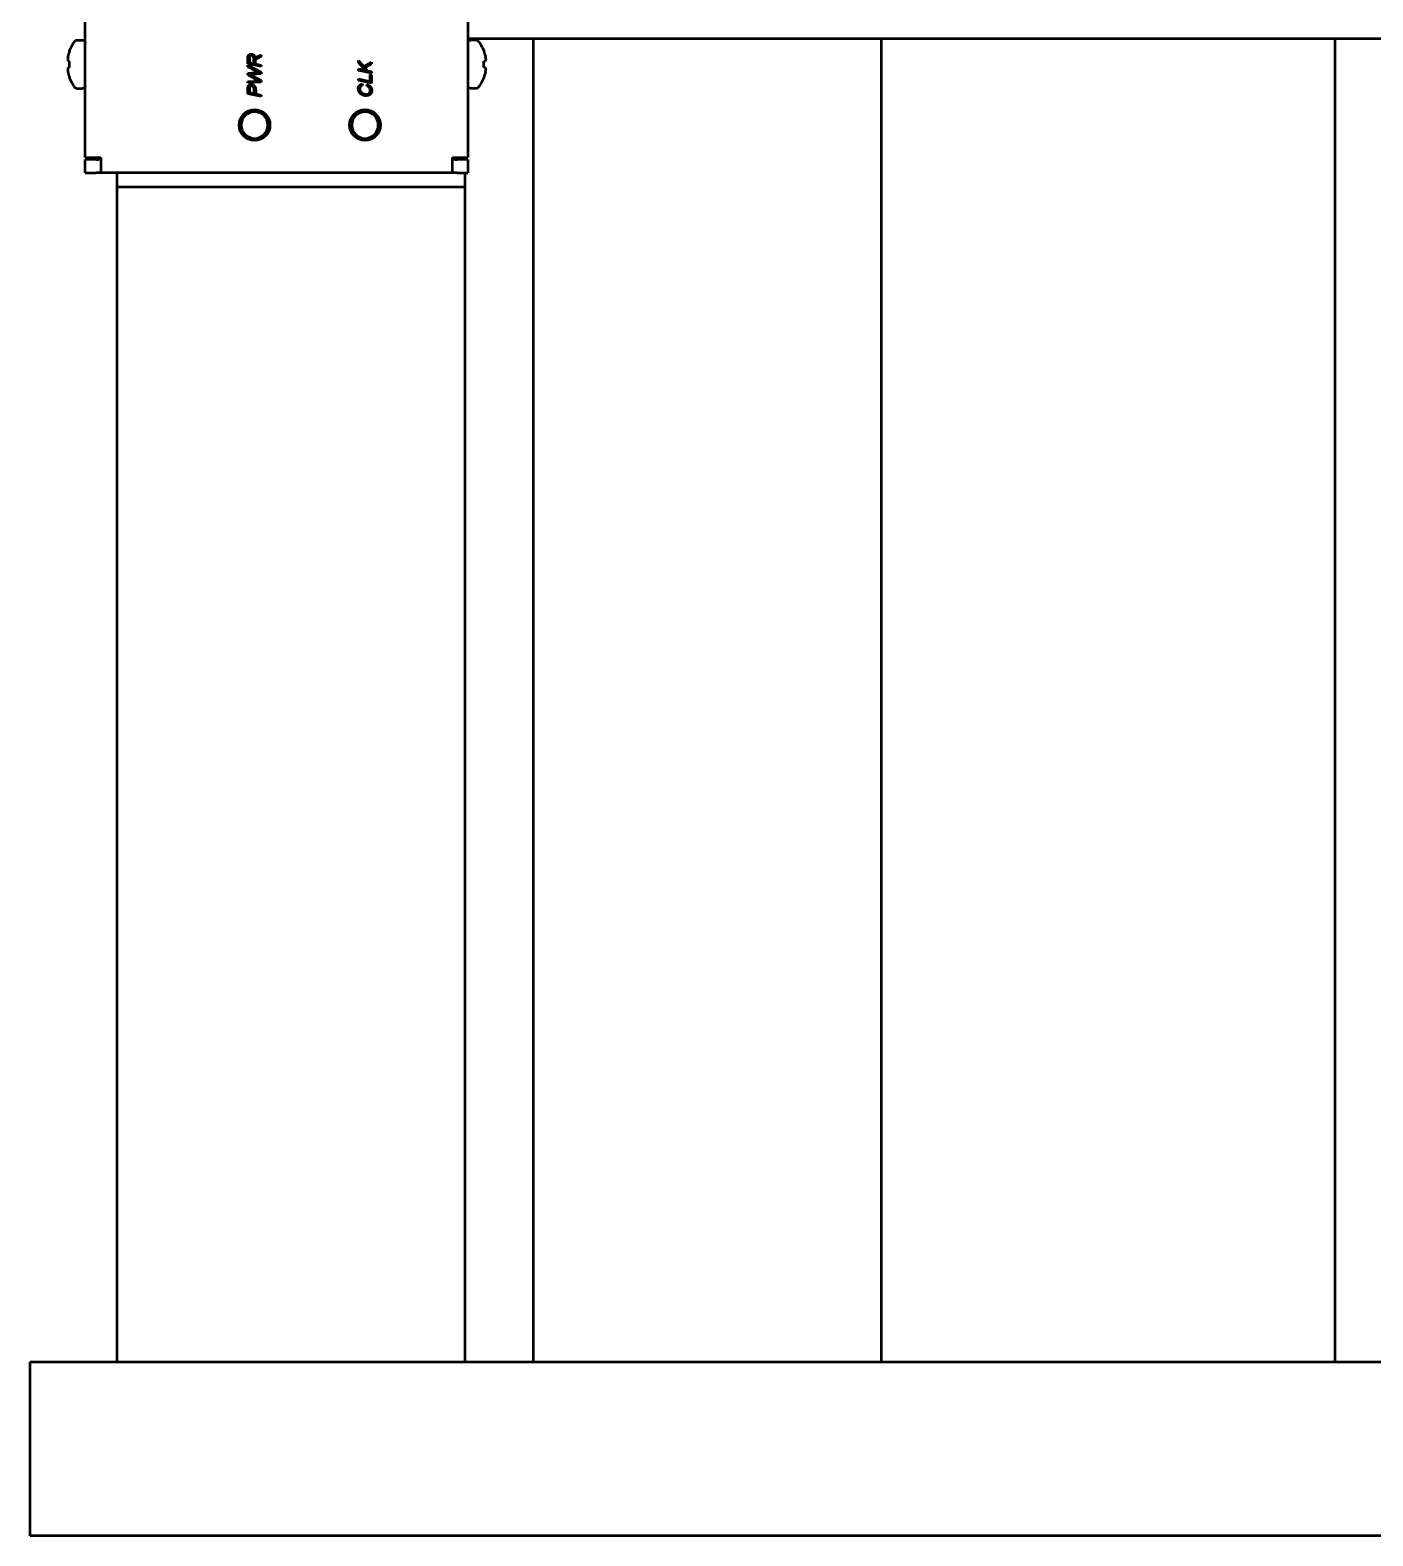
# Model space of a CAD drawing. Header units: millimetres. Extents: x 0 to 420, y 0 to 297.
# Drawn here: x 231.96 to 254.01, y 191.56 to 216.27 of the extents above; entities that cross this region are included whole.
import ezdxf

# ---------------------------------------------------------------- set-up
doc = ezdxf.new("R2010")
doc.units = ezdxf.units.MM
doc.header["$LTSCALE"] = 0.75
doc.layers.add('Visible', color=7, linetype='Continuous', lineweight=50)

msp = doc.modelspace()

# ---------------------------------------------------------------- linework, layer by layer
at = {"layer": 'Visible', "extrusion": (0, 1, 0)}
for p, q in [((232.865, 214.186), (232.865, 219.963)), ((239.149, 219.963), (239.149, 214.186)), ((232.723, 216.111), (232.819, 216.111)), ((274.816, 216.131), (239.149, 216.131)), ((239.291, 216.111), (239.195, 216.111)), ((240.226, 194.417), (240.226, 216.131)), ((245.94, 194.417), (245.94, 216.131)), ((253.388, 194.417), (253.388, 216.131)), ((232.607, 215.765), (232.58, 215.767)), ((232.607, 215.932), (232.607, 215.938)), ((232.607, 215.663), (232.607, 215.765)), ((235.535, 215.72), (235.535, 215.811)), ((235.561, 215.815), (235.561, 215.74)), ((235.63, 215.726), (235.63, 215.807)), ((235.655, 215.757), (235.655, 215.721)), ((235.753, 215.839), (235.712, 215.82)), ((235.713, 215.847), (235.753, 215.866)), ((235.753, 215.866), (235.753, 215.839)), ((237.35, 215.778), (237.441, 215.676)), ((237.35, 215.741), (237.35, 215.778)), ((239.407, 215.932), (239.407, 215.938)), ((239.407, 215.765), (239.435, 215.767)), ((239.407, 215.663), (239.407, 215.765)), ((232.58, 215.661), (232.607, 215.663)), ((235.753, 215.675), (235.535, 215.72)), ((235.535, 215.699), (235.753, 215.586)), ((235.535, 215.671), (235.535, 215.699)), ((235.662, 215.607), (235.535, 215.671)), ((235.535, 215.569), (235.663, 215.577)), ((235.535, 215.539), (235.535, 215.569)), ((235.662, 215.471), (235.535, 215.539)), ((235.561, 215.74), (235.63, 215.726)), ((235.613, 215.526), (235.753, 215.45)), ((235.753, 215.555), (235.622, 215.547)), ((235.655, 215.721), (235.753, 215.701)), ((235.753, 215.701), (235.753, 215.675)), ((235.753, 215.586), (235.753, 215.555)), ((237.46, 215.616), (237.35, 215.741)), ((237.35, 215.639), (237.46, 215.616)), ((237.35, 215.613), (237.35, 215.639)), ((237.567, 215.569), (237.35, 215.613)), ((237.441, 215.676), (237.567, 215.748)), ((237.567, 215.719), (237.457, 215.657)), ((237.457, 215.657), (237.5, 215.608)), ((237.5, 215.608), (237.567, 215.595)), ((237.542, 215.547), (237.567, 215.541)), ((237.542, 215.432), (237.542, 215.547)), ((237.567, 215.748), (237.567, 215.719)), ((237.567, 215.595), (237.567, 215.569)), ((237.567, 215.541), (237.567, 215.401)), ((239.435, 215.661), (239.407, 215.663)), ((232.607, 215.49), (232.607, 215.496)), ((232.723, 215.317), (232.819, 215.317)), ((235.535, 215.432), (235.644, 215.439)), ((235.535, 215.407), (235.535, 215.432)), ((235.753, 215.418), (235.535, 215.407)), ((235.535, 215.228), (235.535, 215.319)), ((235.561, 215.309), (235.561, 215.249)), ((235.639, 215.233), (235.639, 215.283)), ((235.664, 215.283), (235.664, 215.227)), ((235.753, 215.45), (235.753, 215.418)), ((237.35, 215.472), (237.542, 215.432)), ((237.35, 215.446), (237.35, 215.472)), ((237.567, 215.401), (237.35, 215.446)), ((237.414, 215.39), (237.417, 215.365)), ((237.489, 215.357), (237.492, 215.382)), ((239.291, 215.317), (239.195, 215.317)), ((239.407, 215.49), (239.407, 215.496)), ((235.753, 215.184), (235.535, 215.228)), ((235.561, 215.249), (235.639, 215.233)), ((235.664, 215.227), (235.753, 215.209)), ((235.753, 215.209), (235.753, 215.184)), ((232.865, 214.186), (233.119, 214.186)), ((232.865, 213.932), (232.865, 214.15)), ((233.044, 214.15), (232.865, 214.15)), ((233.044, 214.15), (233.057, 214.15)), ((233.119, 214.186), (233.119, 213.947)), ((238.895, 213.947), (238.895, 214.186)), ((238.895, 214.186), (239.149, 214.186)), ((238.957, 214.15), (238.97, 214.15)), ((239.149, 214.15), (238.97, 214.15)), ((239.102, 214.15), (239.102, 214.186)), ((239.149, 214.15), (239.149, 213.932)), ((232.865, 213.932), (233.044, 213.932)), ((233.057, 213.932), (233.044, 213.932)), ((238.957, 213.932), (233.057, 213.932)), ((233.388, 213.703), (233.388, 213.932)), ((238.97, 213.932), (238.957, 213.932)), ((238.97, 213.932), (239.149, 213.932)), ((239.102, 213.703), (239.102, 213.932)), ((233.388, 194.417), (233.388, 213.703)), ((233.388, 213.703), (239.102, 213.703)), ((239.102, 194.417), (239.102, 213.703)), ((231.959, 191.56), (231.959, 194.417)), ((231.959, 194.417), (331.959, 194.417)), ((331.959, 191.56), (231.959, 191.56))]:
    msp.add_line(p, q, dxfattribs=at)
at = {"layer": 'Visible'}
for centre in [(235.644, 214.716), (237.459, 214.716)]:
    msp.add_circle(centre, 0.254, dxfattribs=at)
at = {"layer": 'Visible', "extrusion": (1e-16, 0, -1)}
for centre in [(-235.644, 214.716), (-237.459, 214.716)]:
    msp.add_circle(centre, 0.218, dxfattribs=at)
for centre, radius, start, end in [((-233.181, 215.714), 0.616, 21.303, 38.9148), ((-232.723, 216.084), 0.0272, 38.9148, 90), ((-232.819, 216.066), 0.0454, 90, 180), ((-239.195, 216.066), 0.0454, 0, 90), ((-239.291, 216.084), 0.0272, 90, 141.0852), ((-238.833, 215.714), 0.616, 141.0852, 158.697), ((-235.722, 215.767), 0.0791, 32.9994, 50.683), ((-235.782, 215.642), 0.217, 59.3057, 71.2803), ((-235.776, 215.628), 0.202, 59.3147, 71.455), ((-235.7, 214.464), 1.085, 83.519, 85.899), ((-235.369, 215.044), 0.541, 112.6928, 116.8481), ((-236.15, 216.535), 1.048, 295.681, 297.747), ((-235.573, 216.929), 1.355, 263.9167, 266.1916), ((-235.818, 215.866), 0.302, 289.637, 293.861), ((-233.181, 215.714), 0.616, 321.0852, 338.697), ((-232.723, 215.344), 0.0272, 270, 321.0852), ((-232.819, 215.362), 0.0454, 180, 270), ((-235.471, 215.283), 0.193, 167.0731, 180.0051), ((-236.581, 217.237), 1.991, 295.8012, 297.4795), ((-235.717, 215.055), 0.388, 85.4286, 87.3825), ((-235.664, 215.728), 0.288, 259.911, 262.9508), ((-237.448, 215.308), 0.101, 311.6354, 0.9737), ((-239.195, 215.362), 0.0454, 270, 0), ((-239.291, 215.344), 0.0272, 218.9148, 270), ((-238.833, 215.714), 0.616, 201.303, 218.9148)]:
    msp.add_arc(centre, radius, start, end, dxfattribs=at)
at = {"layer": 'Visible'}
for centre, major_axis, ratio, start_param, end_param in [((233.185, 215.731), (-0.599, 0.137), 0.920364, 0.054321, 0.142106), ((233.185, 215.754), (-0.612, 0.058), 0.381227, 0.101366, 0.189152), ((233.181, 215.714), (0, 0.616), 0.996195, 1.209106, 1.36912), ((233.185, 215.674), (0.612, 0.058), 0.381227, 2.952441, 3.040226), ((233.185, 215.698), (0.599, 0.137), 0.920364, 2.999486, 3.087272), ((233.181, 215.714), (0, 0.616), 0.996195, 1.772473, 1.932487)]:
    msp.add_ellipse(centre, major_axis=major_axis, ratio=ratio, start_param=start_param, end_param=end_param, dxfattribs=at)
at = {"layer": 'Visible', "extrusion": (1e-16, 0, -1)}
for centre, major_axis, ratio, start_param, end_param in [((238.833, 215.714), (0, 0.616), 0.996195, 1.209106, 1.36912), ((238.829, 215.731), (0.599, 0.137), 0.920364, 0.054321, 0.142106), ((238.829, 215.754), (0.612, 0.058), 0.381227, 0.101366, 0.189152), ((238.833, 215.714), (0, 0.616), 0.996195, 1.772473, 1.932487), ((238.829, 215.674), (-0.612, 0.058), 0.381227, 2.952441, 3.040226), ((238.829, 215.698), (-0.599, 0.137), 0.920364, 2.999486, 3.087272)]:
    msp.add_ellipse(centre, major_axis=major_axis, ratio=ratio, start_param=start_param, end_param=end_param, dxfattribs=at)
at = {"layer": 'Visible'}
for points, knots in [([(235.535, 215.811), (235.535, 215.813), (235.535, 215.817), (235.536, 215.823), (235.536, 215.829), (235.536, 215.834), (235.537, 215.839), (235.538, 215.844), (235.539, 215.848), (235.54, 215.853), (235.542, 215.858), (235.546, 215.864), (235.551, 215.869), (235.557, 215.874), (235.564, 215.877), (235.571, 215.88), (235.58, 215.881), (235.585, 215.882), (235.588, 215.882)], [0, 0, 0, 0, 0.063849, 0.123461, 0.17935, 0.231487, 0.280004, 0.324437, 0.365527, 0.40271, 0.472349, 0.540706, 0.608456, 0.67894, 0.752049, 0.828768, 0.910921, 1, 1, 1, 1]), ([(235.588, 215.856), (235.587, 215.856), (235.584, 215.856), (235.58, 215.855), (235.576, 215.854), (235.572, 215.852), (235.569, 215.85), (235.566, 215.847), (235.564, 215.844), (235.563, 215.841), (235.562, 215.838), (235.562, 215.836), (235.561, 215.833), (235.561, 215.83), (235.561, 215.827), (235.561, 215.823), (235.561, 215.819), (235.561, 215.816), (235.561, 215.815)], [0, 0, 0, 0, 0.076972, 0.150828, 0.221349, 0.292214, 0.361007, 0.427228, 0.49287, 0.558999, 0.595364, 0.636705, 0.683614, 0.735702, 0.793699, 0.856957, 0.925442, 1, 1, 1, 1]), ([(235.588, 215.882), (235.591, 215.882), (235.595, 215.881), (235.601, 215.881), (235.607, 215.879), (235.613, 215.878), (235.618, 215.875), (235.623, 215.872), (235.628, 215.869), (235.633, 215.865), (235.637, 215.86), (235.641, 215.855), (235.644, 215.849), (235.647, 215.843), (235.65, 215.836), (235.652, 215.828), (235.654, 215.819), (235.655, 215.813), (235.655, 215.81)], [0, 0, 0, 0, 0.059961, 0.117916, 0.174309, 0.229242, 0.28342, 0.337434, 0.392218, 0.447521, 0.504432, 0.563382, 0.62593, 0.69159, 0.761572, 0.836137, 0.915253, 1, 1, 1, 1]), ([(235.63, 215.807), (235.63, 215.81), (235.629, 215.815), (235.628, 215.822), (235.626, 215.828), (235.623, 215.834), (235.62, 215.839), (235.617, 215.844), (235.613, 215.848), (235.608, 215.851), (235.604, 215.853), (235.599, 215.855), (235.593, 215.856), (235.59, 215.856), (235.588, 215.856)], [0, 0, 0, 0, 0.110494, 0.212569, 0.305782, 0.391929, 0.473089, 0.551439, 0.628047, 0.703954, 0.779494, 0.853016, 0.926011, 1, 1, 1, 1]), ([(235.673, 215.802), (235.671, 215.8), (235.668, 215.797), (235.664, 215.793), (235.661, 215.788), (235.659, 215.785), (235.658, 215.782), (235.657, 215.779), (235.657, 215.776), (235.656, 215.773), (235.656, 215.769), (235.656, 215.765), (235.655, 215.761), (235.655, 215.758), (235.655, 215.757)], [0, 0, 0, 0, 0.133177, 0.252531, 0.359187, 0.454341, 0.501796, 0.555099, 0.613928, 0.678434, 0.749497, 0.826406, 0.910185, 1, 1, 1, 1]), ([(235.535, 215.319), (235.535, 215.321), (235.535, 215.325), (235.536, 215.33), (235.536, 215.335), (235.537, 215.34), (235.537, 215.344), (235.538, 215.348), (235.539, 215.351), (235.541, 215.356), (235.544, 215.36), (235.548, 215.366), (235.553, 215.37), (235.559, 215.374), (235.566, 215.378), (235.573, 215.38), (235.581, 215.382), (235.586, 215.382), (235.588, 215.382)], [0, 0, 0, 0, 0.060763, 0.117877, 0.170913, 0.220502, 0.266632, 0.309152, 0.348024, 0.384024, 0.452946, 0.523205, 0.596397, 0.674221, 0.754283, 0.834217, 0.915899, 1, 1, 1, 1]), ([(235.59, 215.357), (235.588, 215.357), (235.585, 215.357), (235.581, 215.356), (235.577, 215.354), (235.573, 215.352), (235.57, 215.35), (235.567, 215.347), (235.565, 215.344), (235.564, 215.34), (235.563, 215.337), (235.562, 215.335), (235.562, 215.331), (235.561, 215.328), (235.561, 215.324), (235.561, 215.319), (235.561, 215.314), (235.561, 215.31), (235.561, 215.309)], [0, 0, 0, 0, 0.075119, 0.144076, 0.208681, 0.269572, 0.32961, 0.389401, 0.451453, 0.516193, 0.552833, 0.595403, 0.645611, 0.702267, 0.766117, 0.836555, 0.91494, 1, 1, 1, 1]), ([(235.588, 215.382), (235.591, 215.382), (235.595, 215.382), (235.602, 215.381), (235.609, 215.379), (235.616, 215.376), (235.622, 215.374), (235.628, 215.37), (235.634, 215.366), (235.639, 215.362), (235.643, 215.358), (235.647, 215.354), (235.65, 215.349), (235.652, 215.345), (235.654, 215.34), (235.656, 215.336), (235.658, 215.331), (235.659, 215.328), (235.659, 215.326)], [0, 0, 0, 0, 0.069264, 0.140158, 0.213041, 0.288334, 0.363127, 0.434108, 0.501633, 0.566623, 0.628557, 0.686874, 0.74196, 0.794111, 0.844938, 0.89615, 0.94771, 1, 1, 1, 1]), ([(235.639, 215.283), (235.639, 215.286), (235.639, 215.29), (235.638, 215.297), (235.638, 215.303), (235.637, 215.309), (235.636, 215.314), (235.635, 215.319), (235.634, 215.323), (235.632, 215.328), (235.63, 215.334), (235.626, 215.339), (235.621, 215.345), (235.615, 215.349), (235.609, 215.352), (235.603, 215.355), (235.596, 215.357), (235.592, 215.357), (235.59, 215.357)], [0, 0, 0, 0, 0.071947, 0.139134, 0.201142, 0.258983, 0.311413, 0.359945, 0.403691, 0.443533, 0.517689, 0.589492, 0.659937, 0.730846, 0.80104, 0.868162, 0.934023, 1, 1, 1, 1]), ([(235.644, 215.439), (235.645, 215.439), (235.647, 215.439), (235.65, 215.439), (235.654, 215.44), (235.659, 215.44), (235.664, 215.44), (235.671, 215.441), (235.678, 215.441), (235.683, 215.441), (235.686, 215.442)], [0, 0, 0, 0, 0.055705, 0.131441, 0.227141, 0.342804, 0.477385, 0.63193, 0.806507, 1, 1, 1, 1]), ([(237.347, 215.31), (237.347, 215.313), (237.347, 215.318), (237.348, 215.326), (237.349, 215.334), (237.351, 215.341), (237.354, 215.348), (237.357, 215.354), (237.361, 215.36), (237.365, 215.366), (237.37, 215.371), (237.375, 215.375), (237.38, 215.379), (237.386, 215.383), (237.393, 215.385), (237.399, 215.388), (237.406, 215.389), (237.411, 215.39), (237.414, 215.39)], [0, 0, 0, 0, 0.072432, 0.141419, 0.207816, 0.271929, 0.334102, 0.395135, 0.455398, 0.515577, 0.575053, 0.634103, 0.692478, 0.751397, 0.810806, 0.871607, 0.934792, 1, 1, 1, 1]), ([(237.417, 215.365), (237.415, 215.365), (237.411, 215.364), (237.406, 215.362), (237.401, 215.36), (237.397, 215.357), (237.393, 215.355), (237.389, 215.352), (237.386, 215.349), (237.383, 215.345), (237.38, 215.342), (237.378, 215.338), (237.376, 215.334), (237.375, 215.33), (237.374, 215.325), (237.373, 215.32), (237.372, 215.315), (237.372, 215.312), (237.372, 215.31)], [0, 0, 0, 0, 0.073837, 0.143953, 0.211494, 0.275723, 0.337491, 0.397518, 0.455498, 0.513133, 0.570102, 0.6269, 0.684293, 0.743297, 0.804167, 0.866797, 0.932143, 1, 1, 1, 1]), ([(237.372, 215.31), (237.372, 215.307), (237.372, 215.3), (237.374, 215.291), (237.377, 215.282), (237.381, 215.274), (237.385, 215.266), (237.391, 215.258), (237.399, 215.251), (237.404, 215.247), (237.407, 215.245)], [0, 0, 0, 0, 0.127954, 0.251949, 0.372493, 0.492183, 0.613003, 0.73653, 0.86526, 1, 1, 1, 1]), ([(237.57, 215.284), (237.57, 215.28), (237.57, 215.274), (237.569, 215.265), (237.567, 215.256), (237.564, 215.248), (237.561, 215.241), (237.557, 215.233), (237.552, 215.227), (237.546, 215.221), (237.54, 215.215), (237.533, 215.211), (237.525, 215.207), (237.517, 215.203), (237.508, 215.201), (237.498, 215.199), (237.488, 215.198), (237.481, 215.198), (237.477, 215.198)], [0, 0, 0, 0, 0.067191, 0.131134, 0.192685, 0.25186, 0.309663, 0.366823, 0.423691, 0.481298, 0.539455, 0.598096, 0.658016, 0.720068, 0.784788, 0.852528, 0.92432, 1, 1, 1, 1]), ([(237.478, 215.223), (237.48, 215.223), (237.486, 215.223), (237.493, 215.224), (237.5, 215.225), (237.507, 215.227), (237.513, 215.23), (237.518, 215.232), (237.523, 215.236), (237.528, 215.24), (237.532, 215.245), (237.535, 215.25), (237.538, 215.255), (237.541, 215.26), (237.543, 215.266), (237.544, 215.272), (237.545, 215.279), (237.545, 215.283), (237.545, 215.286)], [0, 0, 0, 0, 0.076554, 0.14849, 0.217041, 0.281998, 0.344266, 0.404497, 0.463309, 0.522232, 0.580564, 0.637771, 0.695076, 0.752725, 0.811565, 0.871926, 0.934728, 1, 1, 1, 1]), ([(237.545, 215.286), (237.545, 215.288), (237.545, 215.291), (237.544, 215.297), (237.543, 215.303), (237.541, 215.308), (237.54, 215.314), (237.537, 215.319), (237.534, 215.324), (237.531, 215.329), (237.527, 215.333), (237.522, 215.338), (237.518, 215.342), (237.513, 215.346), (237.508, 215.349), (237.502, 215.352), (237.496, 215.355), (237.491, 215.356), (237.489, 215.357)], [0, 0, 0, 0, 0.060714, 0.120473, 0.179174, 0.238193, 0.296791, 0.355884, 0.416315, 0.477655, 0.539918, 0.602208, 0.66495, 0.728859, 0.793839, 0.860382, 0.929196, 1, 1, 1, 1]), ([(237.492, 215.382), (237.495, 215.381), (237.501, 215.378), (237.51, 215.375), (237.518, 215.37), (237.526, 215.365), (237.533, 215.36), (237.539, 215.355), (237.545, 215.349), (237.551, 215.342), (237.555, 215.336), (237.559, 215.329), (237.563, 215.322), (237.565, 215.315), (237.568, 215.307), (237.569, 215.3), (237.57, 215.292), (237.57, 215.286), (237.57, 215.284)], [0, 0, 0, 0, 0.074708, 0.146232, 0.215412, 0.28197, 0.346609, 0.409581, 0.471472, 0.532484, 0.592555, 0.651264, 0.709256, 0.766626, 0.824289, 0.881888, 0.940311, 1, 1, 1, 1]), ([(237.477, 215.198), (237.475, 215.198), (237.47, 215.198), (237.463, 215.198), (237.456, 215.199), (237.45, 215.2), (237.443, 215.201), (237.437, 215.203), (237.43, 215.204), (237.424, 215.206), (237.418, 215.209), (237.412, 215.211), (237.407, 215.214), (237.401, 215.217), (237.396, 215.221), (237.391, 215.224), (237.386, 215.228), (237.383, 215.231), (237.381, 215.233)], [0, 0, 0, 0, 0.068463, 0.135799, 0.201641, 0.266589, 0.330301, 0.39299, 0.454706, 0.516365, 0.576919, 0.637281, 0.697396, 0.757601, 0.817674, 0.878006, 0.938845, 1, 1, 1, 1]), ([(237.407, 215.245), (237.409, 215.243), (237.414, 215.24), (237.422, 215.235), (237.431, 215.231), (237.439, 215.228), (237.448, 215.226), (237.458, 215.224), (237.468, 215.223), (237.474, 215.223), (237.478, 215.223)], [0, 0, 0, 0, 0.121764, 0.243133, 0.364214, 0.486457, 0.610019, 0.736748, 0.866079, 1, 1, 1, 1]), ([(233.057, 214.15), (233.06, 214.15), (233.063, 214.15), (233.071, 214.151), (233.077, 214.151), (233.086, 214.154), (233.091, 214.156), (233.097, 214.162), (233.1, 214.166), (233.102, 214.173), (233.103, 214.176), (233.104, 214.181), (233.104, 214.184), (233.104, 214.186)], [0.02041272, 0.02041272, 0.02041272, 0.02041272, 0.02638166, 0.02638166, 0.0395725, 0.0395725, 0.05276333, 0.05276333, 0.06399251, 0.06399251, 0.0696071, 0.0696071, 0.07522169, 0.07522169, 0.07522169, 0.07522169]), ([(238.91, 214.186), (238.91, 214.184), (238.91, 214.181), (238.911, 214.176), (238.912, 214.173), (238.914, 214.166), (238.917, 214.162), (238.924, 214.156), (238.928, 214.154), (238.938, 214.151), (238.943, 214.151), (238.951, 214.15), (238.954, 214.15), (238.957, 214.15)], [0.22566507, 0.22566507, 0.22566507, 0.22566507, 0.23127966, 0.23127966, 0.23689425, 0.23689425, 0.24812343, 0.24812343, 0.26131427, 0.26131427, 0.2745051, 0.2745051, 0.28047404, 0.28047404, 0.28047404, 0.28047404]), ([(233.119, 213.947), (233.119, 213.943), (233.117, 213.94), (233.107, 213.935), (233.1, 213.934), (233.084, 213.933), (233.074, 213.933), (233.061, 213.932), (233.059, 213.932), (233.057, 213.932)], [-0.09688962, -0.09688962, -0.09688962, -0.09688962, -0.0723793, -0.0723793, -0.04786899, -0.04786899, -0.02393449, -0.02393449, -0.02006214, -0.02006214, -0.02006214, -0.02006214]), ([(238.957, 213.932), (238.955, 213.932), (238.953, 213.932), (238.94, 213.933), (238.93, 213.933), (238.914, 213.934), (238.907, 213.935), (238.898, 213.94), (238.895, 213.943), (238.895, 213.947)], [-0.18089184, -0.18089184, -0.18089184, -0.18089184, -0.17701948, -0.17701948, -0.15308499, -0.15308499, -0.12857467, -0.12857467, -0.10406436, -0.10406436, -0.10406436, -0.10406436])]:
    msp.add_open_spline(points, degree=3, knots=knots, dxfattribs=at)

doc.saveas('drawing.dxf')
